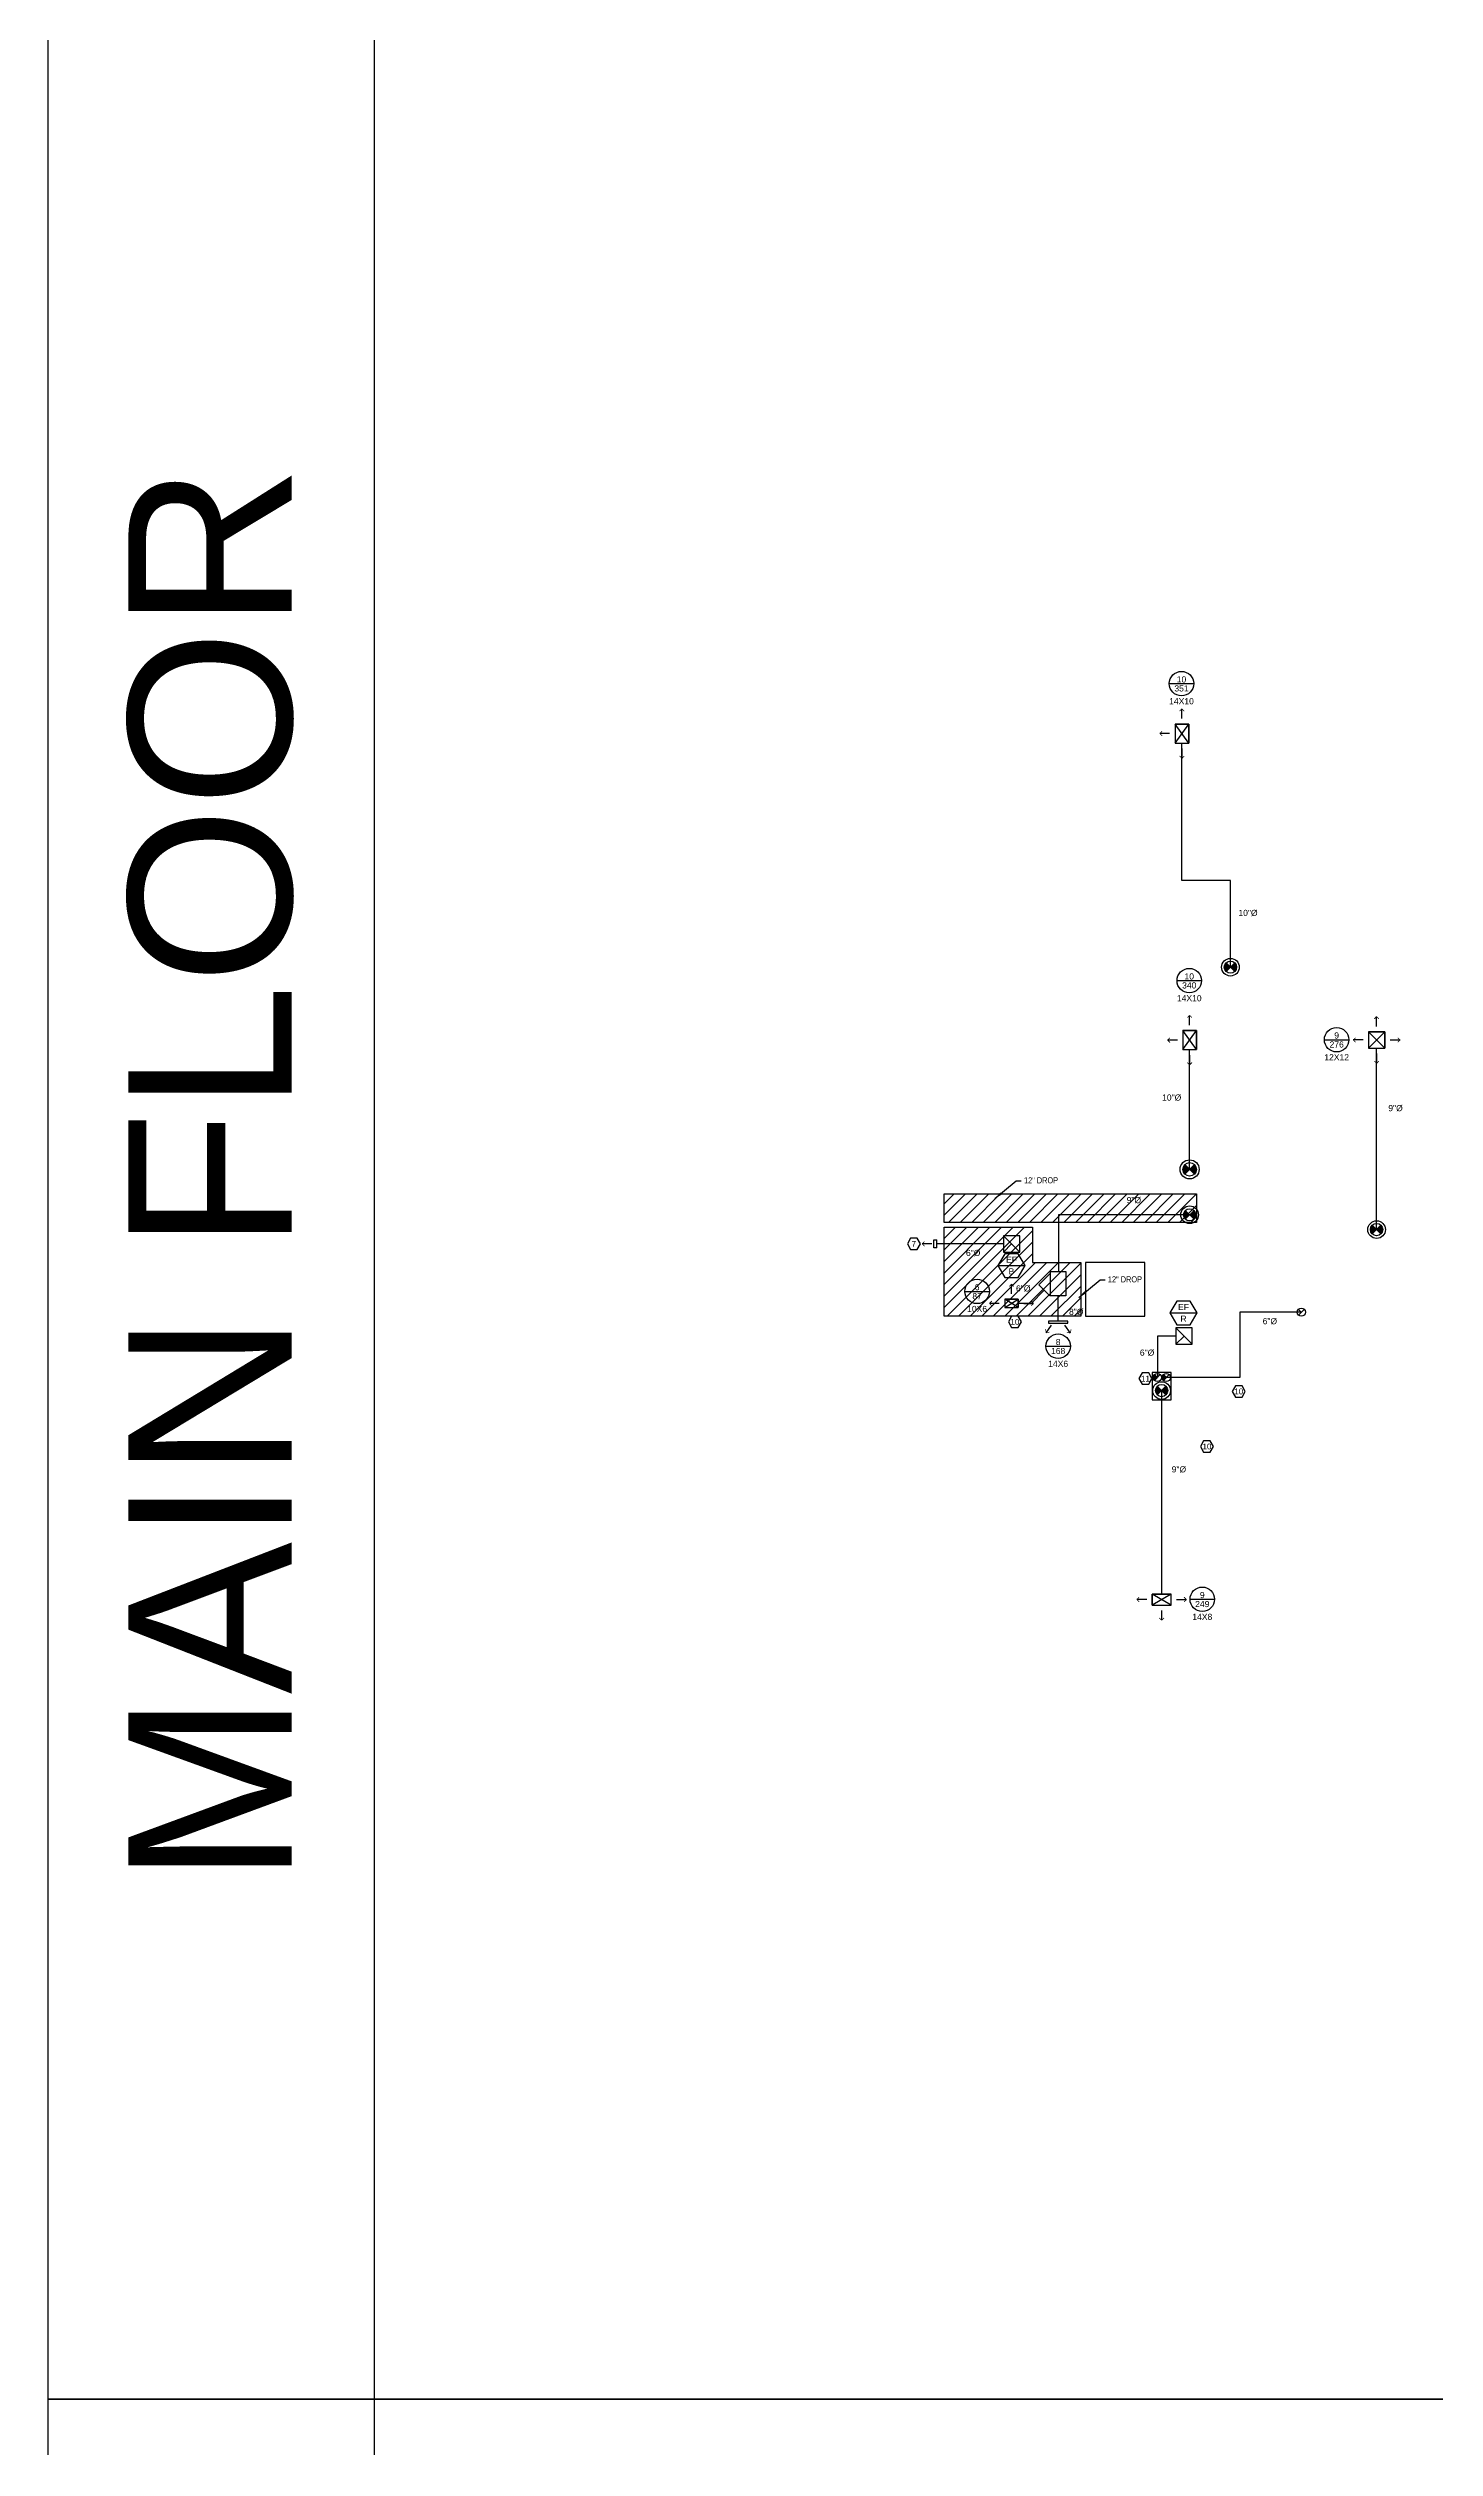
# Model space of a CAD drawing. Extents: x -1303 to 3769, y -1333 to 5867.
# Drawn here: x 474 to 1494, y 431 to 2195 of the extents above; entities that cross this region are included whole.
import ezdxf
from ezdxf.enums import TextEntityAlignment as Align

# ---------------------------------------------------------------- set-up
doc = ezdxf.new("R2010")
doc.units = 0
doc.header["$LTSCALE"] = 24
doc.header["$MEASUREMENT"] = 0
for name, color, linetype in [('A-COORD-CMPL', 8, 'Continuous'), ('GEC_BKGD', 8, 'Continuous'), ('M-ANNO-KEYNOTE', 50, 'Continuous'), ('M-ANNO-TAG-DIF', 50, 'Continuous'), ('M-ANNO-TAG-DUCT', 50, 'Continuous'), ('M-ANNO-TAG-EQUIP', 50, 'Continuous'), ('M-DIF-SA', 171, 'Continuous'), ('M-DUCT-SA', 150, 'Continuous'), ('M-EQUIP-EF', 255, 'Continuous')]:
    doc.layers.add(name, color=color, linetype=linetype)
doc.layers.add('M-DUCT-EA', color=30, linetype='Continuous', lineweight=30)
doc.styles.add('A2', font='arial.ttf', dxfattribs={"height": 0.0625})
doc.styles.add('ARC-TEXT', font='arial.ttf', dxfattribs={"width": 0.86, "height": 4.5})
doc.styles.add('Arial', font='arial.ttf')
doc.styles.get("Standard").update_dxf_attribs({"font": 'arial.ttf'})
doc.dimstyles.new('Standard1', dxfattribs={"dimscale": 24, "dimtxt": 4.5, "dimasz": 0.25, "dimexe": 0.18, "dimexo": 0.0625, "dimgap": 2, "dimtad": 0, "dimtih": 1, "dimtoh": 1, "dimdec": 8, "dimzin": 0, "dimdsep": 46, "dimlunit": 4, "dimtxsty": 'Standard', "dimcen": 0.089844, "dimclre": 256, "dimadec": 0, "dimazin": 0, "dimtfac": 1, "dimtdec": 8, "dimtofl": 0, "dimtmove": 0, "dimatfit": 3, "dimfxl": 1, "dimtolj": 1, "dimtzin": 0, "dimarcsym": 0})

# ---------------------------------------------------------------- blocks, each defined once
blk = doc.blocks.new('GE_MKN')
blk.add_lwpolyline([(-2.4, -4.2), (2.4, -4.2), (4.8, 0), (2.4, 4.2), (-2.4, 4.2), (-4.8, 0), (-2.4, -4.2)])
at = {"style": 'Arial'}
blk.add_attdef('NOTE', text='', height=4.27, dxfattribs=at).set_placement((0, 0), align=Align.MIDDLE_CENTER)
blk = doc.blocks.new('*U36')
for p, q in [((-6, 6), (6, -6)), ((0, 0), (-6, -6))]:
    blk.add_line(p, q)
blk.add_lwpolyline([(-6, -6), (6, -6), (6, 6), (-6, 6)], close=True)
blk = doc.blocks.new('GE_EQM_TAG')
blk.add_line((-10, 0), (10, 0))
blk.add_lwpolyline([(-5, 8.7), (-10, 0), (-5, -8.7), (5, -8.7), (10, 0), (5, 8.7)], close=True)
at = {"style": 'ARC-TEXT', "width": 1.00018}
for tag, p in [('EQM', (0, 4.3)), ('LABEL', (0, -4.3))]:
    blk.add_attdef(tag, text='', height=4.5, dxfattribs=at).set_placement(p, align=Align.MIDDLE_CENTER)
blk = doc.blocks.new('*U81')
for points in [[(-3.2, -3.2), (0, 0), (-3.2, 3.2, 0.198912), (-4.5, 0, 0.198912)], [(3.2, 3.2), (0, 0), (3.2, -3.2, 0.198912), (4.5, 0, 0.198912)]]:
    blk.add_hatch(color=256).paths.add_polyline_path(points)
for p, q in [((-3.2, -3.2), (3.2, 3.2)), ((3.2, -3.2), (-3.2, 3.2))]:
    blk.add_line(p, q)
at = {"color": 1}
blk.add_circle((0, 0), 6.5, dxfattribs=at)
blk.add_circle((0, 0), 4.5)
blk = doc.blocks.new('*U82')
for p, q in [((-10, 0), (-17.2, 0)), ((-6, 6), (6, 6)), ((6, 6), (-6, 6)), ((-6, 6), (-6, -6)), ((0, 10), (0, 17.2)), ((6, 6), (6, -6)), ((6, -6), (6, 6)), ((10, 0), (17.2, 0)), ((-6, -6), (6, -6)), ((0, -10), (0, -17.2))]:
    blk.add_line(p, q)
at = {"color": 9}
for p, q in [((-6, -6), (6, 6)), ((6, -6), (-6, 6))]:
    blk.add_line(p, q, dxfattribs=at)
at = {"const_width": 0.563}
for points in [[(-17.2, 0), (-15.5, 1.7)], [(-17.2, 0), (-15.5, -1.7)], [(0, 17.2), (-1.7, 15.5)], [(0, 17.2), (1.7, 15.5)], [(17.2, 0), (15.5, 1.7)], [(17.2, 0), (15.5, -1.7)], [(0, -17.2), (-1.7, -15.5)], [(0, -17.2), (1.7, -15.5)]]:
    blk.add_lwpolyline(points, dxfattribs=at)
blk = doc.blocks.new('GE_SA')
blk.add_line((-9, 0), (9, 0))
blk.add_circle((0, 0), 9)
at = {"style": 'ARC-TEXT'}
for tag, p in [('NECK', (0, 3.1)), ('SIZE', (0, -12.9)), ('CFM', (0, -3.5))]:
    blk.add_attdef(tag, text='', height=4.5, dxfattribs=at).set_placement(p, align=Align.MIDDLE_CENTER)
blk = doc.blocks.new('*U77')
for points in [[(-3.2, -3.2), (0, 0), (-3.2, 3.2, 0.198912), (-4.5, 0, 0.198912)], [(3.2, 3.2), (0, 0), (3.2, -3.2, 0.198912), (4.5, 0, 0.198912)]]:
    blk.add_hatch(color=256).paths.add_polyline_path(points)
for p, q in [((-3.2, -3.2), (3.2, 3.2)), ((3.2, -3.2), (-3.2, 3.2))]:
    blk.add_line(p, q)
at = {"color": 1}
blk.add_circle((0, 0), 6.5, dxfattribs=at)
blk.add_circle((0, 0), 4.5)
blk = doc.blocks.new('*U76')
for p, q in [((0, 11), (0, 18.2)), ((-8, 0), (-15.2, 0)), ((-4, 7), (4, 7)), ((4, 7), (-4, 7)), ((-4, 7), (-4, -7)), ((4, 7), (4, -7)), ((4, -7), (4, 7)), ((-4, -7), (4, -7)), ((0, -11), (0, -18.2))]:
    blk.add_line(p, q)
at = {"color": 9}
for p, q in [((-4, -7), (4, 7)), ((4, -7), (-4, 7))]:
    blk.add_line(p, q, dxfattribs=at)
at = {"const_width": 0.563}
for points in [[(0, 18.2), (-1.7, 16.5)], [(0, 18.2), (1.7, 16.5)], [(-15.2, 0), (-13.5, 1.7)], [(-15.2, 0), (-13.5, -1.7)], [(0, -18.2), (-1.7, -16.5)], [(0, -18.2), (1.7, -16.5)]]:
    blk.add_lwpolyline(points, dxfattribs=at)
blk = doc.blocks.new('*U78')
blk.add_hatch(color=256).paths.add_polyline_path([(2.1, 2.1), (0, 0), (2.1, -2.1, 0.198912), (3, 0, 0.198912)])
for p, q in [((-2.1, -2.1), (2.1, 2.1)), ((2.1, -2.1), (0, 0))]:
    blk.add_line(p, q)
blk.add_circle((0, 0), 3)
blk = doc.blocks.new('*U49')
for p, q in [((-2.1, -2.1), (2.1, 2.1)), ((2.1, -2.1), (0, 0))]:
    blk.add_line(p, q)
blk.add_circle((0, 0), 3)
blk = doc.blocks.new('*U83')
for points in [[(-3.5, -3.5), (0, 0), (-3.5, 3.5, 0.198912), (-5, 0, 0.198912)], [(3.5, 3.5), (0, 0), (3.5, -3.5, 0.198912), (5, 0, 0.198912)]]:
    blk.add_hatch(color=256).paths.add_polyline_path(points)
for p, q in [((-3.5, -3.5), (3.5, 3.5)), ((3.5, -3.5), (-3.5, 3.5))]:
    blk.add_line(p, q)
at = {"color": 1}
blk.add_circle((0, 0), 7, dxfattribs=at)
blk.add_circle((0, 0), 5)
blk = doc.blocks.new('*U84')
for p, q in [((0, 11), (0, 18.2)), ((-9, 0), (-16.2, 0)), ((-5, 7), (5, 7)), ((5, 7), (-5, 7)), ((-5, 7), (-5, -7)), ((5, 7), (5, -7)), ((5, -7), (5, 7)), ((-5, -7), (5, -7)), ((0, -11), (0, -18.2))]:
    blk.add_line(p, q)
at = {"color": 9}
for p, q in [((-5, -7), (5, 7)), ((5, -7), (-5, 7))]:
    blk.add_line(p, q, dxfattribs=at)
at = {"const_width": 0.563}
for points in [[(0, 18.2), (-1.7, 16.5)], [(0, 18.2), (1.7, 16.5)], [(-16.2, 0), (-14.5, 1.7)], [(-16.2, 0), (-14.5, -1.7)], [(0, -18.2), (-1.7, -16.5)], [(0, -18.2), (1.7, -16.5)]]:
    blk.add_lwpolyline(points, dxfattribs=at)
blk = doc.blocks.new('*U46')
for p, q in [((-3, 2), (3, 2)), ((-3, 0), (-3, 2)), ((-3, 0), (3, 0)), ((0, 3.5), (0, 10.7)), ((3, 2), (3, 0))]:
    blk.add_line(p, q)
at = {"const_width": 0.563}
for points in [[(0, 10.7), (-1.7, 9)], [(0, 10.7), (1.7, 9)]]:
    blk.add_lwpolyline(points, dxfattribs=at)
blk = doc.blocks.new('*U42')
for p, q in [((9.9, 14.3), (1.3, 5.7)), ((18, 6.2), (9.9, 14.3)), ((18, 6.2), (17.5, 5.7))]:
    blk.add_line(p, q)
blk.add_lwpolyline([(0, 5.7), (0, -5.7), (18, -5.7), (18, 5.7), (0, 5.7)])
blk = doc.blocks.new('*U85')
for p, q in [((-9, 0), (-16.2, 0)), ((-5, 3), (5, 3)), ((5, 3), (-5, 3)), ((-5, 3), (-5, -3)), ((0, 7), (0, 14.2)), ((5, 3), (5, -3)), ((5, -3), (5, 3)), ((9, 0), (16.2, 0)), ((-5, -3), (5, -3))]:
    blk.add_line(p, q)
at = {"color": 9}
for p, q in [((-5, -3), (5, 3)), ((5, -3), (-5, 3))]:
    blk.add_line(p, q, dxfattribs=at)
at = {"const_width": 0.563}
for points in [[(-16.2, 0), (-14.5, 1.7)], [(-16.2, 0), (-14.5, -1.7)], [(0, 14.2), (-1.7, 12.5)], [(0, 14.2), (1.7, 12.5)], [(16.2, 0), (14.5, 1.7)], [(16.2, 0), (14.5, -1.7)]]:
    blk.add_lwpolyline(points, dxfattribs=at)
blk = doc.blocks.new('*U638')
for p, q in [((-8.9, 7.1), (-5, 1.6)), ((-3, 0), (3, 0)), ((9, 7.3), (5, 1.6))]:
    blk.add_line(p, q)
at = {"const_width": 0.45}
for points in [[(-8.8, 7.1), (-9.3, 4.4)], [(-8.9, 7.1), (-6.2, 6.6)], [(9, 7.3), (6.4, 6.8)], [(9, 7.3), (9.5, 4.6)]]:
    blk.add_lwpolyline(points, dxfattribs=at)
blk.add_lwpolyline([(-7, 0), (7, 0), (7, -1.5), (-7, -1.5)], close=True)

msp = doc.modelspace()

# ---------------------------------------------------------------- hatches: boundary and pattern name
at = {"layer": 'A-COORD-CMPL'}
h = msp.add_hatch(dxfattribs=at)
h.set_pattern_fill('ANSI31', color=256, scale=48)
h.paths.add_polyline_path([(1318.7, 1331.6), (1133.2, 1331.6), (1133.2, 1352.6), (1318.7, 1352.6)])
h = msp.add_hatch(dxfattribs=at)
h.set_pattern_fill('ANSI31', color=256, scale=48)
h.paths.add_polyline_path([(1233.7, 1302.1), (1233.7, 1262.6), (1133.2, 1262.6), (1133.2, 1328.1), (1198.2, 1328.1), (1198.2, 1302.1)])

# ---------------------------------------------------------------- linework, layer by layer
for points in [[(1318.7, 1331.6), (1133.2, 1331.6), (1133.2, 1352.6), (1318.7, 1352.6)], [(1133.2, 1328.1), (1198.2, 1328.1), (1198.2, 1302.1), (1233.7, 1302.1), (1233.7, 1262.6), (1133.2, 1262.6)], [(1233.7, 1302.1), (1233.7, 1262.6), (1133.2, 1262.6), (1133.2, 1328.1), (1198.2, 1328.1), (1198.2, 1302.1)], [(1280.7, 1302.1), (1237.2, 1302.1), (1237.2, 1262.6), (1280.7, 1262.6)]]:
    msp.add_lwpolyline(points, close=True, dxfattribs=at)
at = {"layer": 'GEC_BKGD', "color": 4}
for points in [[(714.1, 2266.8), (714.1, 466.8), (2514.1, 466.8), (2514.1, 2266.8), (474.1, 2266.8), (474.1, 466.8), (714.1, 466.8)], [(714.1, 466.8), (714.1, -1333.2), (2514.1, -1333.2), (2514.1, 466.8), (474.1, 466.8), (474.1, -1333.2), (714.1, -1333.2)]]:
    msp.add_lwpolyline(points, dxfattribs=at)
at = {"layer": 'M-ANNO-TAG-DUCT'}
msp.add_lwpolyline([(1300.2, 1201.1), (1300.2, 1221.3), (1286.2, 1221.3), (1286.2, 1201.1)], close=True, dxfattribs=at)
at = {"layer": 'M-DUCT-EA', "linetype": 'Continuous'}
for points in [[(1176.7, 1315.8), (1127.7, 1315.8)], [(1395.8, 1265.6), (1350.5, 1265.6), (1350.5, 1217.6), (1296.6, 1217.6)], [(1303.6, 1248.1), (1290, 1248.1), (1290, 1217.6)]]:
    msp.add_lwpolyline(points, dxfattribs=at)
at = {"layer": 'M-DUCT-SA', "linetype": 'Continuous'}
for points in [[(1343.7, 1519.2), (1343.7, 1582.8), (1308, 1582.8), (1308, 1683.9)], [(1313.7, 1370.6), (1313.7, 1458.6)], [(1451.2, 1326.3), (1451.2, 1459.7)], [(1313.7, 1337.2), (1217.2, 1337.2), (1217.2, 1295.6)], [(1206.8, 1281.7), (1197.2, 1272.1), (1187.7, 1272.1)], [(1217, 1259.1), (1217, 1277.6)], [(1293.1, 1208), (1293.1, 1058.4)]]:
    msp.add_lwpolyline(points, dxfattribs=at)

# ---------------------------------------------------------------- block references
at = {"layer": 'M-ANNO-KEYNOTE'}
ref = msp.add_blockref('GE_MKN', (1110.9, 1315.9), dxfattribs=at)
ref.add_attrib('NOTE', '7', dxfattribs={"layer": '0', "height": 4.27, "style": 'ARC-TEXT', "width": 1.00018}).set_placement((1110.9, 1315.9), align=Align.MIDDLE_CENTER)
ref = msp.add_blockref('GE_MKN', (1185.2, 1258.5), dxfattribs=at)
ref.add_attrib('NOTE', '10', dxfattribs={"layer": '0', "height": 4.27, "style": 'ARC-TEXT', "width": 1.00018}).set_placement((1185.2, 1258.5), align=Align.MIDDLE_CENTER)
ref = msp.add_blockref('GE_MKN', (1281.2, 1216.8), dxfattribs=at)
ref.add_attrib('NOTE', '11', dxfattribs={"layer": '0', "height": 4.27, "style": 'ARC-TEXT', "width": 1.00018}).set_placement((1281.2, 1216.8), align=Align.MIDDLE_CENTER)
ref = msp.add_blockref('GE_MKN', (1349.8, 1207.4), dxfattribs=at)
ref.add_attrib('NOTE', '10', dxfattribs={"layer": '0', "height": 4.27, "style": 'ARC-TEXT', "width": 1.00018}).set_placement((1349.8, 1207.4), align=Align.MIDDLE_CENTER)
ref = msp.add_blockref('GE_MKN', (1326.4, 1166.9), dxfattribs=at)
ref.add_attrib('NOTE', '10', dxfattribs={"layer": '0', "height": 4.27, "style": 'ARC-TEXT', "width": 1.00018}).set_placement((1326.4, 1166.9), align=Align.MIDDLE_CENTER)
at = {"layer": 'M-ANNO-TAG-DIF'}
for p, values in [((1307.7, 1727.6), {'NECK': '10', 'CFM': '351', 'SIZE': '14X10'}), ((1313.4, 1509.3), {'NECK': '10', 'CFM': '340', 'SIZE': '14X10'}), ((1421.8, 1465.9), {'NECK': '9', 'CFM': '276', 'SIZE': '12X12'}), ((1157.4, 1280.9), {'NECK': '6', 'CFM': '87', 'SIZE': '10X6'}), ((1217, 1240.6), {'NECK': '8', 'CFM': '168', 'SIZE': '14X6'}), ((1323, 1054.6), {'NECK': '9', 'CFM': '249', 'SIZE': '14X8'})]:
    msp.add_blockref('GE_SA', p, dxfattribs=at).add_auto_attribs(values)
at = {"layer": 'M-ANNO-TAG-EQUIP'}
for p, values in [((1182.7, 1299.9), {'LABEL': 'B', 'EQM': 'EF'}), ((1309.2, 1265.1), {'LABEL': 'R', 'EQM': 'EF'})]:
    msp.add_blockref('GE_EQM_TAG', p, dxfattribs=at).add_auto_attribs(values)
at = {"layer": 'M-DIF-SA'}
for name, p in [('*U84', (1308, 1690.9)), ('*U84', (1313.7, 1465.6)), ('*U82', (1451.2, 1465.7)), ('*U85', (1182.7, 1272.1))]:
    msp.add_blockref(name, p, dxfattribs=at)
at = {"layer": 'M-DIF-SA', "yscale": -1}
msp.add_blockref('*U638', (1217, 1257.6), dxfattribs=at)
at = {"layer": 'M-DIF-SA', "rotation": 90}
msp.add_blockref('*U76', (1293.1, 1054.4), dxfattribs=at)
at = {"layer": 'M-DUCT-EA', "linetype": 'Continuous'}
for name, p, rotation in [('*U46', (1127.7, 1315.8), 90.00000000000004), ('*U49', (1395.8, 1265.6), 180), ('*U78', (1290, 1217.6), 180), ('*U78', (1296.6, 1217.6), 180)]:
    msp.add_blockref(name, p, dxfattribs=dict(at, rotation=rotation))
at = {"layer": 'M-DUCT-SA'}
for name, p in [('*U77', (1343.7, 1519.2)), ('*U83', (1313.7, 1370.6)), ('*U77', (1313.7, 1337.2)), ('*U81', (1451.2, 1326.3)), ('*U77', (1293.1, 1208))]:
    msp.add_blockref(name, p, dxfattribs=at)
at = {"layer": 'M-DUCT-SA', "linetype": 'Continuous', "yscale": -0.9999999999999994, "rotation": 270}
msp.add_blockref('*U42', (1217, 1295.6), dxfattribs=at)
at = {"layer": 'M-EQUIP-EF'}
for p in [(1182.7, 1315.8), (1309.6, 1248.1)]:
    msp.add_blockref('*U36', p, dxfattribs=at)

# ---------------------------------------------------------------- texts
at = {"layer": 'GEC_BKGD', "color": 2, "insert": (594.1, 1366.8), "char_height": 120, "width": 1800, "attachment_point": 5, "rotation": 90, "style": 'A2'}
msp.add_mtext('MAIN FLOOR', dxfattribs=at)
at = {"layer": 'M-ANNO-TAG-DUCT', "style": 'ARC-TEXT'}
for s, p in [('10"%%c', (1356.6, 1559.1)), ('10"%%c', (1300.5, 1423.4)), ('9"%%c', (1465.1, 1415.6)), ('9"%%c', (1272.7, 1348)), ('6"%%c', (1154.5, 1309.2)), ('6"%%c', (1191.3, 1283.1)), ('8"%%c', (1230.3, 1265.9)), ('6"%%c', (1372.7, 1259)), ('6"%%c', (1282.4, 1235.9)), ('9"%%c', (1305.8, 1150.1))]:
    msp.add_text(s, height=4.5, dxfattribs=at).set_placement(p, align=Align.MIDDLE_CENTER)
at = {"layer": 'M-ANNO-TAG-DUCT', "char_height": 4.5, "width": 37.794, "attachment_point": 1, "style": 'ARC-TEXT'}
for insert in [(1191.9, 1364.8), (1253.6, 1292)]:
    msp.add_mtext('12" DROP', dxfattribs=dict(at, insert=insert))

# ---------------------------------------------------------------- leaders
at = {"layer": 'M-ANNO-TAG-DUCT'}
for points in [[(1170.5, 1349.1), (1186.1, 1362.1), (1189.9, 1362.1)], [(1232.3, 1276.4), (1247.9, 1289.4), (1251.6, 1289.4)]]:
    msp.add_leader(points, dimstyle='Standard1', override={"dimgap": 2, "dimtad": 0}, dxfattribs=at)

doc.saveas('drawing.dxf')
